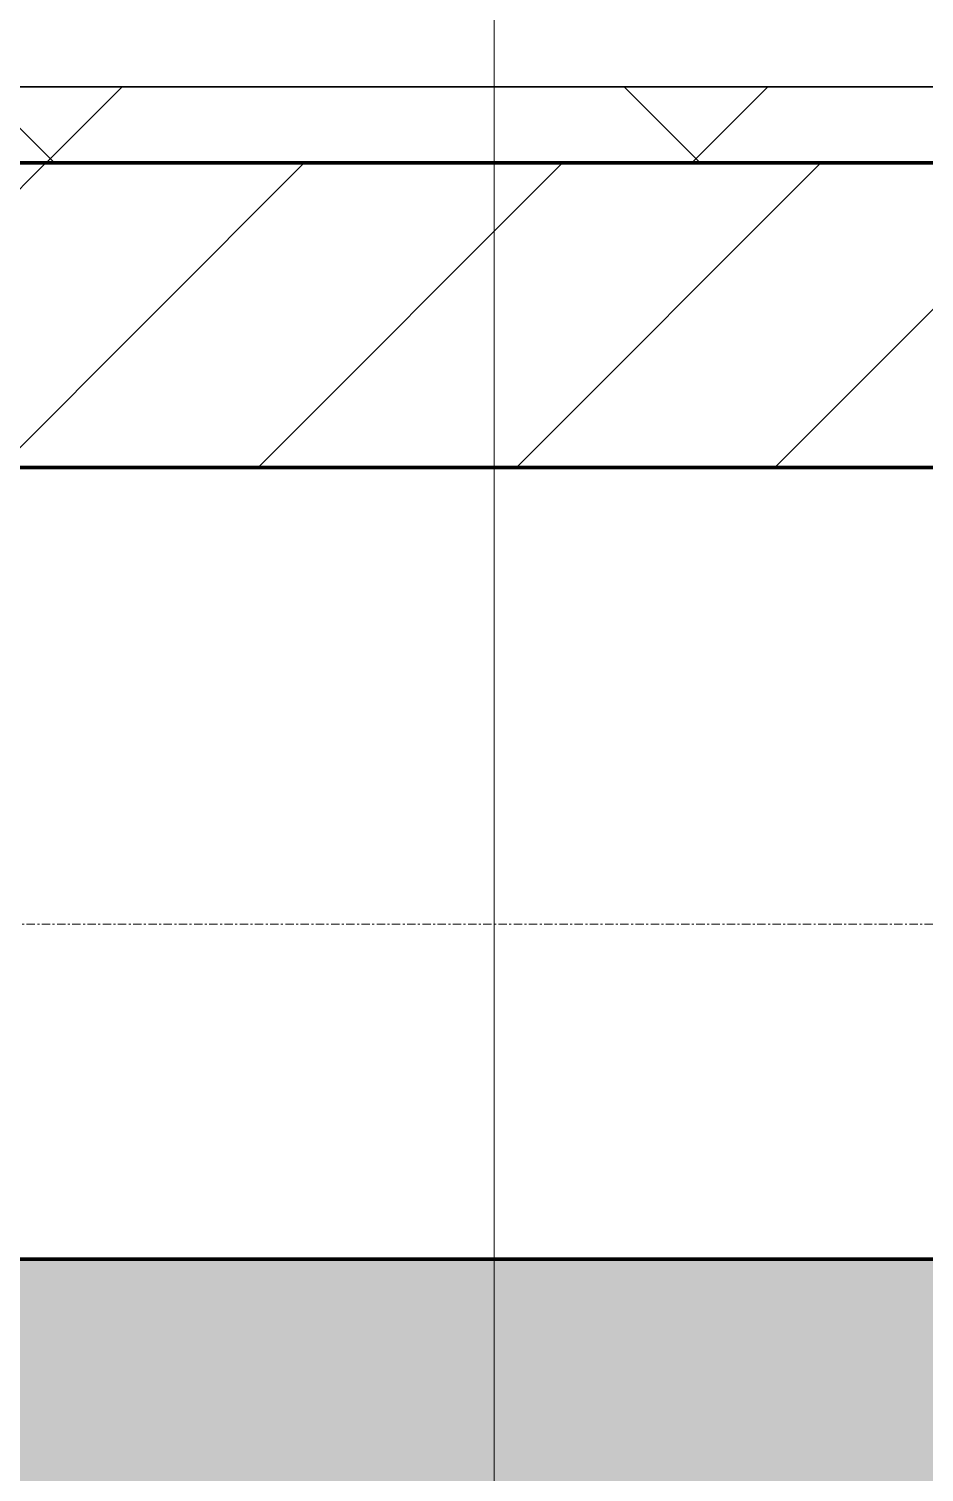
# Model space of a CAD drawing. Header units: millimetres. Extents: x -794334 to -714814, y -17806 to 22403.
# Drawn here: x -735263 to -734675, y -4681 to -3733 of the extents above; entities that cross this region are included whole.
import ezdxf
from ezdxf.xclip import XClip

# ---------------------------------------------------------------- set-up
doc = ezdxf.new("R2010")
doc.units = ezdxf.units.MM
doc.header["$XCLIPFRAME"] = 0
doc.linetypes.add('DPA_Grid _ Level 100', pattern=[10, 5.5, -1.6, 1.3, -1.6])
for name, color, linetype, lineweight in [('A-GLAZ-CURT', 2, 'Continuous', 9), ('A-WALL', 5, 'Continuous', 35), ('A-WALL-FNSH', 2, 'Continuous', 35), ('A-WALL-PATT', 1, 'Continuous', 35), ('G-ANNO-TEXT', 3, 'Continuous', 9), ('S-GRID', 251, 'Continuous', 9), ('WALL-E', 2, 'Continuous', 35)]:
    doc.layers.add(name, color=color, linetype=linetype, lineweight=lineweight)
doc.layers.add('A11_ALU.SOLID SHEET', color=2, linetype='Continuous')

# ---------------------------------------------------------------- blocks, each defined once
blk = doc.blocks.new('*U804')
at = {"layer": 'S-GRID', "linetype": 'DPA_Grid _ Level 100'}
blk.add_line((57942.91, -7900), (-14128.88, -7900), dxfattribs=at)
blk = doc.blocks.new('PPLS-PP19_Custom Tile Pattern - Custom Tile Pattern-V190-4252-01 ENLARGED CONCOURSE LEVEL - REFLECTED CEILING PLAN - SHEET 3')
at = {"layer": 'A-GLAZ-CURT'}
for p, q in [((-300, 0), (300, 0)), ((300, 0), (-300, 0)), ((195.99, 0), (213.31, 0)), ((213.31, 0), (195.99, 0)), ((230.06, 0), (300, 0)), ((-300, -50), (300, -50)), ((300, -50), (-300, -50))]:
    blk.add_line(p, q, dxfattribs=at)
at = {"layer": 'A-GLAZ-CURT', "flags": 128}
for points in [[(-187.54, 0), (-181.38, 0), (-175.58, 0), (-170.25, 0), (-165.64, 0), (-162.01, 0), (-159.53, 0), (-157.46, 0), (-154.52, 0), (-149.42, 0), (-141.84, 0), (-132.81, 0), (-126.08, 0)], [(-125.17, 0), (-128.55, 0), (-134.16, 0), (-140.03, 0), (-145.5, 0), (-150.63, 0), (-155.53, 0), (-160.27, 0), (-164.95, 0), (-169.65, 0), (-174.47, 0), (-179.49, 0), (-184.81, 0)]]:
    blk.add_lwpolyline(points, dxfattribs=at)
at = {"layer": 'A-GLAZ-CURT'}
for points, knots in [([(-152.67, 0), (-171.19, 0), (-210.79, 0), (-259.16, 0), (-286.64, 0), (-288.13, 0)], [-16636.165947, -16636.165947, -16636.165947, -16636.165947, -15131.813646, -13729.592194, -13649.517888, -13649.517888, -13649.517888, -13649.517888]), ([(-287.63, 0), (-276.6, 0), (-233.39, 0), (-174.61, 0), (-129.95, 0), (-110.8, 0), (-99.5, 0), (-91.46, 0)], [-5101.330845, -5101.330845, -5101.330845, -5101.330845, -4502.809032, -2700.551212, -1002.059161, -460.363443, 0, 0, 0, 0]), ([(-137.88, 0), (-140.56, 0), (-147.66, 0), (-147.69, 0), (-158.72, 0), (-174.02, 0), (-185.59, 0), (-209.77, 0), (-232.01, 0), (-255.22, 0), (-262.59, 0), (-264.9, 0), (-265.4, 0)], [-3187.727384, -3187.727384, -3187.727384, -3187.727384, -2919.378265, -2477.344047, -2237.412286, -2029.680487, -1755.085331, -1400.429864, -858.079193, -543.655514, -208.940337, 0, 0, 0, 0]), ([(-258.6, 0), (-257.91, 0), (-254.26, 0), (-241.25, 0), (-225.99, 0), (-213.1, 0), (-200.2, 0), (-185.8, 0), (-171.77, 0), (-158.7, 0), (-157.22, 0)], [-5722.54675, -5722.54675, -5722.54675, -5722.54675, -5657.471696, -5413.335975, -5017.494783, -4832.723979, -4666.091899, -4349.945572, -4000.813434, -3840.635403, -3840.635403, -3840.635403, -3840.635403]), ([(-133.82, 0), (-135.51, 0), (-137.8, 0), (-149.31, 0), (-162.01, 0), (-177.91, 0), (-199.46, 0), (-216.65, 0), (-231.26, 0), (-233.46, 0), (-234, 0)], [-2731.647847, -2731.647847, -2731.647847, -2731.647847, -2418.507304, -2308.929706, -2113.765672, -1763.376603, -1422.553702, -978.033455, -846.069444, -682.911962, -682.911962, -682.911962, -682.911962]), ([(-223.63, 0), (-219.39, 0), (-206.17, 0), (-188.58, 0), (-169.15, 0), (-158.19, 0), (-152.39, 0)], [-5463.295695, -5463.295695, -5463.295695, -5463.295695, -5161.076232, -4739.070012, -4465.409639, -4155.852383, -4155.852383, -4155.852383, -4155.852383]), ([(-84.51, 0), (-97.89, 0), (-119.98, 0), (-146.33, 0), (-152.39, 0)], [-18863.096635, -18863.096635, -18863.096635, -18863.096635, -17136.203329, -16643.855735, -16643.855735, -16643.855735, -16643.855735]), ([(-152.35, 0), (-151.03, 0), (-147.71, 0), (-143.57, 0), (-138.62, 0)], [-3494.978217, -3494.978217, -3494.978217, -3494.978217, -3371.022232, -3227.460399, -3227.460399, -3227.460399, -3227.460399]), ([(-152.01, 0), (-146.22, 0), (-136.84, 0), (-127.33, 0), (-124.19, 0), (-123.43, 0), (-123.28, 0)], [-4149.119819, -4149.119819, -4149.119819, -4149.119819, -3839.893365, -3647.167523, -3488.92562, -3439.852845, -3439.852845, -3439.852845, -3439.852845]), ([(-118.78, 0), (-121.86, 0), (-126.28, 0), (-136.96, 0), (-147.46, 0), (-150.03, 0), (-150.57, 0)], [-5938.474035, -5938.474035, -5938.474035, -5938.474035, -5700.061948, -5508.838257, -5298.784692, -5196.16478, -5196.16478, -5196.16478, -5196.16478]), ([(-150.34, 0), (-150.07, 0), (-147.75, 0), (-142.6, 0), (-127.26, 0), (-107.3, 0), (-94.27, 0), (-85.52, 0), (-84.52, 0)], [-4948.728362, -4948.728362, -4948.728362, -4948.728362, -4883.323924, -4440.880425, -4054.690705, -3793.097032, -3402.597032, -3352.065481, -3352.065481, -3352.065481, -3352.065481]), ([(-84.51, 0), (-92.56, 0), (-112.12, 0), (-130.52, 0), (-147.74, 0), (-149.07, 0)], [-7434.248897, -7434.248897, -7434.248897, -7434.248897, -7004.680444, -6449.282163, -6277.220794, -6277.220794, -6277.220794, -6277.220794]), ([(-148.23, 0), (-146.94, 0), (-140.15, 0), (-137.28, 0), (-133.93, 0), (-128.78, 0), (-126.5, 0)], [-6162.058746, -6162.058746, -6162.058746, -6162.058746, -6017.569127, -5560.701257, -5364.112219, -5231.017328, -5231.017328, -5231.017328, -5231.017328]), ([(-86.16, 0), (-91.37, 0), (-104.13, 0), (-122.65, 0), (-139.03, 0), (-146.11, 0), (-146.95, 0)], [-1681.3698, -1681.3698, -1681.3698, -1681.3698, -1374.161226, -945.742622, -741.901385, -489.130243, -489.130243, -489.130243, -489.130243]), ([(-146.69, 0), (-146.59, 0), (-145.49, 0), (-135.69, 0), (-128.29, 0), (-125.15, 0)], [-420.34245, -420.34245, -420.34245, -420.34245, -406.956646, -290.263673, 0, 0, 0, 0]), ([(-127.41, 0), (-131.63, 0), (-133.16, 0), (-134.09, 0), (-134.15, 0)], [-8540.990293, -8540.990293, -8540.990293, -8540.990293, -8266.114998, -8246.473386, -8246.473386, -8246.473386, -8246.473386]), ([(-134.15, 0), (-133.32, 0), (-130.31, 0), (-117.33, 0), (-97.23, 0), (-87.48, 0), (-85.19, 0)], [-7657.439573, -7657.439573, -7657.439573, -7657.439573, -7293.749979, -6839.55839, -6236.997189, -6037.596586, -6037.596586, -6037.596586, -6037.596586]), ([(-120.13, 0), (-120.14, 0), (-120.24, 0), (-121.3, 0), (-129.25, 0), (-133.82, 0)], [-2933.992132, -2933.992132, -2933.992132, -2933.992132, -2920.575025, -2840.280255, -2731.647847, -2731.647847, -2731.647847, -2731.647847]), ([(-113.43, 0), (-113.44, 0), (-113.96, 0), (-119.73, 0), (-125.43, 0), (-127.03, 0), (-127.41, 0)], [-328.499627, -328.499627, -328.499627, -328.499627, -282.672656, -98.539552, -24.539552, 0, 0, 0, 0]), ([(-126.5, 0), (-122.44, 0), (-108.71, 0), (-95.25, 0), (-86.1, 0), (-85.05, 0)], [-5231.017328, -5231.017328, -5231.017328, -5231.017328, -4994.692869, -4542.524482, -4483.729138, -4483.729138, -4483.729138, -4483.729138]), ([(-125.15, 0), (-124.93, 0), (-121.96, 0), (-113.01, 0), (-98.9, 0), (-90.41, 0), (-84.66, 0)], [-3362.7396, -3362.7396, -3362.7396, -3362.7396, -3342.215224, -3074.362186, -2902.289527, -2605.247022, -2605.247022, -2605.247022, -2605.247022]), ([(-122.08, 0), (-122.01, 0), (-121.69, 0), (-121.2, 0), (-120.88, 0)], [-3136.336417, -3136.336417, -3136.336417, -3136.336417, -3110.304437, -3035.164275, -3035.164275, -3035.164275, -3035.164275]), ([(-84.85, 0), (-92.14, 0), (-101.89, 0), (-114.02, 0), (-117.28, 0), (-118.78, 0)], [-618.591045, -618.591045, -618.591045, -618.591045, -229.489605, -116.330425, 0, 0, 0, 0]), ([(-117.74, 0), (-117.19, 0), (-114.78, 0), (-113.43, 0), (-113.43, 0)], [-821.249067, -821.249067, -821.249067, -821.249067, -394.672656, -330.879064, -330.879064, -330.879064, -330.879064]), ([(-36.62, 0), (-36.62, 0), (-40.35, 0), (-44.32, 0), (-58.97, 0), (-85.2, 0), (-107.61, 0), (-116.56, 0), (-117.56, 0)], [-4069.478503, -4069.478503, -4069.478503, -4069.478503, -3858.647035, -3538.256648, -2842.901703, -2193.204658, -1433.981041, -985.49888, -985.49888, -985.49888, -985.49888]), ([(-115.82, 0), (-114.96, 0), (-110.41, 0), (-98.16, 0), (-88.44, 0), (-84.53, 0)], [-5724.064692, -5724.064692, -5724.064692, -5724.064692, -5430.283136, -5103.229623, -4892.363698, -4892.363698, -4892.363698, -4892.363698]), ([(9.32, 0), (9.08, 0), (7.65, 0), (2.57, 0), (-12.23, 0), (-25.64, 0), (-40, 0), (-56.24, 0), (-75.59, 0), (-94, 0), (-112.01, 0), (-114.94, 0), (-115.63, 0)], [-2922.926651, -2922.926651, -2922.926651, -2922.926651, -2882.788014, -2720.818881, -2518.50168, -2125.455881, -1792.521578, -1466.981642, -1208.454564, -789.402658, -501.969187, -243.577221, -243.577221, -243.577221, -243.577221]), ([(-91.46, 0), (-90.09, 0), (-84.7, 0), (-77.43, 0), (-72.73, 0), (-72.64, 0), (-72.64, 0)], [-19832.387487, -19832.387487, -19832.387487, -19832.387487, -19753.885894, -19541.04734, -19478.625389, -19471.062469, -19471.062469, -19471.062469, -19471.062469]), ([(-63.96, 0), (-64.13, 0), (-72.5, 0), (-80.63, 0), (-86.16, 0)], [-2171.769325, -2171.769325, -2171.769325, -2171.769325, -2007.031671, -1681.3698, -1681.3698, -1681.3698, -1681.3698]), ([(-36.33, 0), (-36.43, 0), (-37.27, 0), (-45.02, 0), (-46.13, 0), (-60.59, 0), (-74.29, 0), (-82.35, 0), (-84.51, 0)], [-1855.773136, -1855.773136, -1855.773136, -1855.773136, -1810.870157, -1672.078046, -1405.135169, -1060.00838, -740.068933, -624.679543, -624.679543, -624.679543, -624.679543]), ([(-84.5, 0), (-76.22, 0), (-62.81, 0), (-54.4, 0), (-48.53, 0), (-30.79, 0), (-18.03, 0), (8.61, 0), (15.02, 0), (22.91, 0), (31, 0), (39.04, 0), (51.19, 0), (58.74, 0), (61.34, 0), (61.45, 0)], [-4473.57389, -4473.57389, -4473.57389, -4473.57389, -4008.285538, -3689.699207, -3546.54457, -3315.260113, -2864.387349, -2439.246196, -2084.094819, -1956.422387, -1818.904206, -1645.594513, -1443.202566, -1228.752106, -1120.932285, -1120.932285, -1120.932285, -1120.932285]), ([(-72.93, 0), (-75.51, 0), (-79.51, 0), (-83.94, 0), (-84.49, 0)], [-19442.345229, -19442.345229, -19442.345229, -19442.345229, -18935.241197, -18863.835505, -18863.835505, -18863.835505, -18863.835505]), ([(-84.49, 0), (-81.05, 0), (-72, 0), (-62.74, 0), (-60.36, 0), (-59.97, 0)], [-6016.919941, -6016.919941, -6016.919941, -6016.919941, -5713.340575, -5140.470607, -5006.787413, -5006.787413, -5006.787413, -5006.787413]), ([(-26.75, 0), (-27.82, 0), (-36.18, 0), (-53.55, 0), (-71.18, 0), (-82.92, 0), (-84.2, 0)], [-8718.362214, -8718.362214, -8718.362214, -8718.362214, -8532.293389, -8073.216054, -7508.296369, -7439.669089, -7439.669089, -7439.669089, -7439.669089]), ([(-83.89, 0), (-78.63, 0), (-71.46, 0), (-65.93, 0), (-65.07, 0)], [-2592.111775, -2592.111775, -2592.111775, -2592.111775, -2322.099534, -2241.8264, -2241.8264, -2241.8264, -2241.8264]), ([(-83.82, 0), (-79.95, 0), (-74.27, 0), (-68.41, 0), (-65.12, 0), (-63.63, 0)], [-3340.391645, -3340.391645, -3340.391645, -3340.391645, -3144.956779, -3050.982048, -2969.237017, -2969.237017, -2969.237017, -2969.237017]), ([(-83.37, 0), (-82.02, 0), (-66.92, 0), (-42.53, 0), (-12.78, 0), (4.23, 0), (9.64, 0), (10.14, 0), (10.18, 0)], [-4871.544419, -4871.544419, -4871.544419, -4871.544419, -4799.173296, -4065.652676, -3589.737505, -3285.047089, -3066.359526, -3044.715262, -3044.715262, -3044.715262, -3044.715262]), ([(-29.03, 0), (-33.97, 0), (-43.74, 0), (-56.37, 0), (-71.66, 0), (-77.83, 0), (-82.66, 0), (-83.28, 0), (-83.28, 0)], [-2680.714891, -2680.714891, -2680.714891, -2680.714891, -2413.671296, -2161.752162, -2006.592567, -1646.621388, -1424.436217, -1393.971743, -1393.971743, -1393.971743, -1393.971743]), ([(-83.28, 0), (-83.28, 0), (-82.91, 0), (-76.14, 0), (-62.97, 0), (-48.14, 0), (-36.49, 0), (-33.57, 0), (-29.94, 0), (-28.57, 0)], [-1393.4169, -1393.4169, -1393.4169, -1393.4169, -1353.722004, -1274.333717, -1073.56893, -651.549973, -296.515819, -83.513472, 0, 0, 0, 0]), ([(-66.39, 0), (-66.39, 0), (-63.63, 0), (-53.63, 0), (-34.42, 0), (-29.82, 0), (-29.19, 0)], [-2493.31794, -2493.31794, -2493.31794, -2493.31794, -2315.303971, -1809.437387, -963.711516, -666.19313, -666.19313, -666.19313, -666.19313]), ([(-16.64, 0), (-29.04, 0), (-48.83, 0), (-65.77, 0), (-66.37, 0), (-66.38, 0)], [-3649.324923, -3649.324923, -3649.324923, -3649.324923, -2981.410125, -2542.574734, -2498.224237, -2498.224237, -2498.224237, -2498.224237]), ([(-63.63, 0), (-61.49, 0), (-57.39, 0), (-54.49, 0), (-45.2, 0), (-40.79, 0), (-40.46, 0), (-40.44, 0)], [-2969.237017, -2969.237017, -2969.237017, -2969.237017, -2851.217951, -2734.127174, -2474.780881, -2410.990208, -2350.645972, -2350.645972, -2350.645972, -2350.645972]), ([(-58.83, 0), (-58.37, 0), (-57.29, 0), (-54.23, 0), (-46.33, 0), (-42.62, 0), (-41.76, 0)], [-4859.52896, -4859.52896, -4859.52896, -4859.52896, -4680.891996, -4469.85053, -4321.566175, -4270.495146, -4270.495146, -4270.495146, -4270.495146]), ([(-51.83, 0), (-51.83, 0), (-51.78, 0), (-47.4, 0), (-46.01, 0), (-40.22, 0), (-36.78, 0)], [-632.814994, -632.814994, -632.814994, -632.814994, -627.965721, -508.377888, -260.442412, 0, 0, 0, 0]), ([(50.25, 0), (45.19, 0), (36, 0), (24.07, 0), (12.82, 0), (-2.9, 0), (-20.62, 0), (-32.81, 0), (-44.85, 0), (-51.43, 0), (-51.79, 0)], [-2579.643523, -2579.643523, -2579.643523, -2579.643523, -2313.748533, -2106.613311, -1925.670641, -1617.263037, -1290.787923, -1039.307308, -819.71621, -644.910881, -644.910881, -644.910881, -644.910881]), ([(-41.76, 0), (-39.9, 0), (-37.72, 0), (-36.92, 0), (-36.77, 0)], [-4270.495146, -4270.495146, -4270.495146, -4270.495146, -4161.040818, -4106.245333, -4106.245333, -4106.245333, -4106.245333]), ([(-36.78, 0), (-32.43, 0), (-19.22, 0), (8.83, 0), (34.91, 0), (50.37, 0), (51.24, 0)], [-6191.144455, -6191.144455, -6191.144455, -6191.144455, -5862.463379, -5340.621928, -4573.028122, -4526.99862, -4526.99862, -4526.99862, -4526.99862]), ([(-36.29, 0), (-36.29, 0), (-34.66, 0), (-28.88, 0), (-26.95, 0), (-26.54, 0)], [-9150.272121, -9150.272121, -9150.272121, -9150.272121, -9057.163041, -8919.836787, -8834.607043, -8834.607043, -8834.607043, -8834.607043]), ([(-16.6, 0), (-18.62, 0), (-25.96, 0), (-34.76, 0), (-36.04, 0)], [-9522.380965, -9522.380965, -9522.380965, -9522.380965, -9424.652049, -9182.880979, -9182.880979, -9182.880979, -9182.880979]), ([(-33.34, 0), (-33.34, 0), (-32.93, 0), (-31.16, 0), (-30.52, 0)], [-2415.024266, -2415.024266, -2415.024266, -2415.024266, -2357.633367, -2323.618664, -2323.618664, -2323.618664, -2323.618664]), ([(50.45, 0), (47.49, 0), (38.62, 0), (24.74, 0), (2.64, 0), (-17.84, 0), (-30.57, 0), (-31.82, 0), (-32, 0)], [-4259.967552, -4259.967552, -4259.967552, -4259.967552, -4098.545751, -3766.694881, -3333.063701, -2994.501669, -2698.150104, -2614.070998, -2614.070998, -2614.070998, -2614.070998]), ([(-30.76, 0), (-30.73, 0), (-29.99, 0), (-23.47, 0), (-15.75, 0), (-15.19, 0)], [-54176.191683, -54176.191683, -54176.191683, -54176.191683, -54157.274271, -53749.15266, -53717.791567, -53717.791567, -53717.791567, -53717.791567]), ([(-30.52, 0), (-27.11, 0), (-17.83, 0), (5.99, 0), (22.06, 0), (37.44, 0), (45.92, 0), (57.76, 0), (64.47, 0), (72.74, 0), (75.22, 0), (76.03, 0), (76.21, 0)], [-2323.618664, -2323.618664, -2323.618664, -2323.618664, -2142.497158, -1716.209403, -1206.526904, -1089.329421, -901.315459, -753.071572, -495.328968, -421.953223, -334.951786, -290.452333, -290.452333, -290.452333, -290.452333]), ([(-17.68, 0), (-18.14, 0), (-20.79, 0), (-25.97, 0), (-29.52, 0), (-30.21, 0)], [-54863.791857, -54863.791857, -54863.791857, -54863.791857, -54789.006179, -54461.685999, -54290.791712, -54290.791712, -54290.791712, -54290.791712]), ([(8.33, 0), (8.19, 0), (7.18, 0), (0.32, 0), (-13.89, 0), (-24.92, 0), (-29.03, 0)], [-3574.286521, -3574.286521, -3574.286521, -3574.286521, -3526.962355, -3285.499107, -2903.012179, -2680.714891, -2680.714891, -2680.714891, -2680.714891]), ([(-28.98, 0), (-28.66, 0), (-27.39, 0), (-24.45, 0), (-22.56, 0)], [-166.548282, -166.548282, -166.548282, -166.548282, -102.06493, 0, 0, 0, 0]), ([(-28.57, 0), (-26.93, 0), (-22.69, 0), (-19.21, 0), (-17.54, 0)], [-5361.429781, -5361.429781, -5361.429781, -5361.429781, -5261.36855, -5162.858308, -5162.858308, -5162.858308, -5162.858308]), ([(-16.64, 0), (-15.04, 0), (-9.09, 0), (2.08, 0), (13.15, 0), (21.24, 0), (24.62, 0), (24.72, 0), (24.72, 0)], [-5145.085971, -5145.085971, -5145.085971, -5145.085971, -5050.479954, -4785.90057, -4596.498881, -4445.288762, -4384.376941, -4376.041937, -4376.041937, -4376.041937, -4376.041937]), ([(-16.02, 0), (-15.84, 0), (-14.88, 0), (-11.36, 0), (-7.66, 0), (-6.6, 0), (-6.44, 0)], [-56353.592234, -56353.592234, -56353.592234, -56353.592234, -56344.022017, -56303.229861, -56166.290093, -56124.392176, -56124.392176, -56124.392176, -56124.392176]), ([(30.82, 0), (29.27, 0), (20.14, 0), (5.26, 0), (-8.81, 0), (-16, 0)], [-10462.034656, -10462.034656, -10462.034656, -10462.034656, -10363.088938, -9884.23066, -9532.07602, -9532.07602, -9532.07602, -9532.07602]), ([(31.18, 0), (25.97, 0), (11.99, 0), (-3.89, 0), (-14.31, 0), (-15.82, 0)], [-4496.803627, -4496.803627, -4496.803627, -4496.803627, -4222.080604, -3745.412743, -3664.062215, -3664.062215, -3664.062215, -3664.062215]), ([(-15.19, 0), (-13.07, 0), (7.48, 0), (42.82, 0), (81.9, 0), (107.18, 0), (118.18, 0)], [-461.142613, -461.142613, -461.142613, -461.142613, -429.606584, -390.253598, -346.313304, -311.894639, -311.894639, -311.894639, -311.894639]), ([(-6.54, 0), (-6.73, 0), (-7.2, 0), (-7.6, 0), (-7.79, 0)], [-56009.792147, -56009.792147, -56009.792147, -56009.792147, -55949.290093, -55895.192118, -55895.192118, -55895.192118, -55895.192118]), ([(-2.63, 0), (-2.47, 0), (-1.22, 0), (4.92, 0), (15.97, 0), (22.54, 0), (24.49, 0)], [-226.825321, -226.825321, -226.825321, -226.825321, -220.269177, -206.416616, -198.214427, -187.717507, -187.717507, -187.717507, -187.717507]), ([(103.09, 0), (101.08, 0), (86.31, 0), (63.34, 0), (35.84, 0), (12, 0), (3.08, 0), (-1.67, 0), (-2.25, 0)], [-375.435014, -375.435014, -375.435014, -375.435014, -369.147452, -330.153101, -307.516438, -285.83788, -246.234814, -234.646884, -234.646884, -234.646884, -234.646884]), ([(24.69, 0), (24.54, 0), (20.99, 0), (15.48, 0), (10.8, 0), (9.63, 0)], [-4368.572414, -4368.572414, -4368.572414, -4368.572414, -4306.476363, -4080.000647, -3772.857994, -3772.857994, -3772.857994, -3772.857994]), ([(18.16, 0), (19.15, 0), (24.25, 0), (25.66, 0), (26.12, 0)], [-5700.113719, -5700.113719, -5700.113719, -5700.113719, -5554.232259, -5302.431367, -5302.431367, -5302.431367, -5302.431367]), ([(51.24, 0), (48.29, 0), (42.9, 0), (29.53, 0), (20.67, 0), (18.85, 0), (18.16, 0)], [-6511.548117, -6511.548117, -6511.548117, -6511.548117, -6314.283804, -6135.05769, -5972.647715, -5832.674503, -5832.674503, -5832.674503, -5832.674503]), ([(27.44, 0), (27.9, 0), (29.54, 0), (37.61, 0), (45.69, 0), (51.22, 0)], [-5037.309798, -5037.309798, -5037.309798, -5037.309798, -4887.603822, -4705.298446, -4390.435061, -4390.435061, -4390.435061, -4390.435061]), ([(27.89, 0), (29.09, 0), (33.4, 0), (42.99, 0), (49.27, 0), (50.12, 0)], [-147.777612, -147.777612, -147.777612, -147.777612, -135.792042, -118.513713, -115.825696, -115.825696, -115.825696, -115.825696]), ([(51.17, 0), (49.96, 0), (43.96, 0), (36.46, 0), (30.82, 0)], [-498.192126, -498.192126, -498.192126, -498.192126, -360.610861, 0, 0, 0, 0]), ([(136.44, 0), (121.66, 0), (86.93, 0), (51.16, 0), (31.18, 0)], [-106.750556, -106.750556, -106.750556, -106.750556, -59.610984, 0, 0, 0, 0]), ([(168.37, 0), (167.68, 0), (162.47, 0), (147.02, 0), (109.77, 0), (76.86, 0), (57.82, 0), (46.51, 0), (41.18, 0), (36.02, 0), (35.54, 0), (35.54, 0)], [-543.375029, -543.375029, -543.375029, -543.375029, -530.793311, -458.593899, -401.860199, -357.622665, -341.267687, -334.000314, -326.15566, -319.318397, -317.489778, -317.489778, -317.489778, -317.489778]), ([(36.29, 0), (37.77, 0), (43.72, 0), (48.41, 0), (50.21, 0)], [-314.598523, -314.598523, -314.598523, -314.598523, -305.899624, -299.838748, -299.838748, -299.838748, -299.838748]), ([(51.23, 0), (56.56, 0), (73.32, 0), (98.43, 0), (112.47, 0), (119.08, 0)], [-114.648916, -114.648916, -114.648916, -114.648916, -97.899267, -63.759246, -44.992539, -44.992539, -44.992539, -44.992539]), ([(70.61, 0), (66.16, 0), (59.12, 0), (52.2, 0), (51.24, 0)], [-4647.237329, -4647.237329, -4647.237329, -4647.237329, -4326.416877, -4274.140668, -4274.140668, -4274.140668, -4274.140668]), ([(76.63, 0), (74.8, 0), (67.65, 0), (58.64, 0), (51.96, 0), (51.25, 0)], [-3095.572228, -3095.572228, -3095.572228, -3095.572228, -2950.589685, -2634.532728, -2597.24728, -2597.24728, -2597.24728, -2597.24728]), ([(53.18, 0), (53.06, 0), (52.68, 0), (51.83, 0), (51.29, 0)], [-622.740158, -622.740158, -622.740158, -622.740158, -566.066452, -502.627831, -502.627831, -502.627831, -502.627831]), ([(51.3, 0), (54.58, 0), (66.84, 0), (93.35, 0), (111.53, 0), (118.92, 0)], [-298.581748, -298.581748, -298.581748, -298.581748, -287.17622, -249.500363, -203.900213, -203.900213, -203.900213, -203.900213]), ([(114.39, 0), (114.2, 0), (112.08, 0), (105.42, 0), (92.38, 0), (85.59, 0), (74.4, 0), (62.26, 0), (55.34, 0), (52.01, 0), (51.57, 0)], [-8148.58938, -8148.58938, -8148.58938, -8148.58938, -8105.191388, -7723.759874, -7531.75727, -7135.649961, -6924.452779, -6738.82075, -6548.303034, -6518.871504, -6518.871504, -6518.871504, -6518.871504]), ([(51.96, 0), (59.92, 0), (71.85, 0), (82.12, 0), (83.66, 0)], [-4514.376165, -4514.376165, -4514.376165, -4514.376165, -4094.177415, -3869.465285, -3869.465285, -3869.465285, -3869.465285]), ([(52.06, 0), (52.43, 0), (59.78, 0), (71.67, 0), (84.83, 0), (86.01, 0), (92.51, 0), (94.33, 0)], [-4374.505878, -4374.505878, -4374.505878, -4374.505878, -4353.683244, -3960.84581, -3759.045785, -3336.541051, -2783.776468, -2783.776468, -2783.776468, -2783.776468]), ([(61.47, 0), (61.47, 0), (61.21, 0), (54.61, 0), (53.71, 0), (53.56, 0)], [-1113.311073, -1113.311073, -1113.311073, -1113.311073, -1096.402191, -891.204116, -747.28819, -747.28819, -747.28819, -747.28819]), ([(76.22, 0), (75.58, 0), (73.64, 0), (71.05, 0), (70.61, 0)], [-193.634889, -193.634889, -193.634889, -193.634889, -31.537676, 0, 0, 0, 0]), ([(94.4, 0), (94.4, 0), (94.64, 0), (99.11, 0), (108.7, 0), (115.1, 0), (118.63, 0)], [-2348.345796, -2348.345796, -2348.345796, -2348.345796, -2310.419338, -2233.599744, -2052.234781, -1855.850978, -1855.850978, -1855.850978, -1855.850978]), ([(119.17, 0), (118.4, 0), (113.75, 0), (108.04, 0), (103.09, 0)], [-18.824802, -18.824802, -18.824802, -18.824802, -15.488593, 0, 0, 0, 0]), ([(119.01, 0), (116.92, 0), (113.99, 0), (111.98, 0), (105.66, 0), (105.23, 0), (105.23, 0)], [-9402.558398, -9402.558398, -9402.558398, -9402.558398, -9220.200448, -9012.77275, -8966.157302, -8929.495943, -8929.495943, -8929.495943, -8929.495943]), ([(105.26, 0), (105.52, 0), (111.01, 0), (112.65, 0), (113.59, 0)], [-8920.561005, -8920.561005, -8920.561005, -8920.561005, -8814.835624, -8577.462505, -8577.462505, -8577.462505, -8577.462505]), ([(119.1, 0), (119.17, 0), (124.89, 0), (139.94, 0), (163.31, 0), (185.23, 0), (193.62, 0), (194.69, 0), (194.79, 0)], [-1847.066398, -1847.066398, -1847.066398, -1847.066398, -1843.028543, -1530.39897, -1095.004608, -529.74427, -295.064701, -265.121568, -265.121568, -265.121568, -265.121568]), ([(119.12, 0), (125.37, 0), (131.83, 0), (138.28, 0), (138.53, 0)], [-310.919356, -310.919356, -310.919356, -310.919356, -291.370682, -290.5735, -290.5735, -290.5735, -290.5735]), ([(119.13, 0), (120.53, 0), (128.22, 0), (132.42, 0), (134.6, 0)], [-203.468468, -203.468468, -203.468468, -203.468468, -194.761443, -152.241002, -152.241002, -152.241002, -152.241002]), ([(129.02, 0), (129.02, 0), (124.41, 0), (122.82, 0), (120.54, 0), (119.93, 0)], [-35.386604, -35.386604, -35.386604, -35.386604, -31.430235, -22.807238, -19.969948, -19.969948, -19.969948, -19.969948]), ([(157.9, 0), (156.77, 0), (151.67, 0), (143.29, 0), (134.04, 0), (126.24, 0), (122.19, 0), (120.43, 0), (120.2, 0)], [-10292.955006, -10292.955006, -10292.955006, -10292.955006, -10098.273015, -9847.788484, -9677.714971, -9567.007022, -9453.21225, -9435.208756, -9435.208756, -9435.208756, -9435.208756]), ([(120.21, 0), (121.98, 0), (125.09, 0), (128.63, 0), (128.95, 0)], [-43.933885, -43.933885, -43.933885, -43.933885, -39.050993, -35.895543, -35.895543, -35.895543, -35.895543]), ([(128.58, 0), (128.8, 0), (130.16, 0), (139.26, 0), (152.67, 0), (161.24, 0), (162.19, 0), (162.75, 0)], [-633.326174, -633.326174, -633.326174, -633.326174, -627.736123, -618.981161, -602.094757, -592.980799, -581.414464, -581.414464, -581.414464, -581.414464]), ([(137.1, 0), (136, 0), (133.64, 0), (129.87, 0), (129.11, 0)], [-670.405967, -670.405967, -670.405967, -670.405967, -651.020627, -640.742133, -640.742133, -640.742133, -640.742133]), ([(193.8, 0), (193.33, 0), (190.11, 0), (183.13, 0), (171, 0), (161.95, 0), (161.28, 0), (158.35, 0), (157.85, 0), (157.77, 0)], [-11665.349007, -11665.349007, -11665.349007, -11665.349007, -11565.880756, -11105.624034, -10839.086983, -10768.332124, -10666.779182, -10580.760289, -10550.278881, -10550.278881, -10550.278881, -10550.278881]), ([(253.89, 0), (236.94, 0), (205.64, 0), (177.41, 0), (159.34, 0), (158.33, 0), (158.3, 0)], [-238.995951, -238.995951, -238.995951, -238.995951, -187.987675, -143.776725, -129.632772, -123.352749, -123.352749, -123.352749, -123.352749]), ([(159.07, 0), (159.13, 0), (160.84, 0), (165.21, 0), (174.15, 0), (185.98, 0), (208.82, 0), (219.42, 0), (230.06, 0)], [-115.643202, -115.643202, -115.643202, -115.643202, -114.681583, -87.660824, -65.295536, -41.623857, -24.459831, 0, 0, 0, 0]), ([(162.75, 0), (165.4, 0), (170.91, 0), (172.61, 0), (172.61, 0)], [-111.264224, -111.264224, -111.264224, -111.264224, -56.742688, -19.085662, -19.085662, -19.085662, -19.085662]), ([(247.1, 0), (246.76, 0), (245.04, 0), (238.34, 0), (226.56, 0), (221.1, 0), (200.27, 0), (182.99, 0), (174.27, 0), (169.67, 0), (168.99, 0)], [-9649.085549, -9649.085549, -9649.085549, -9649.085549, -9581.591397, -9406.094246, -9221.510254, -9016.44624, -8717.832359, -8253.978395, -8152.463617, -8069.855175, -8069.855175, -8069.855175, -8069.855175]), ([(215.22, 0), (214.62, 0), (210.55, 0), (203.98, 0), (187.54, 0), (175.3, 0), (169.49, 0)], [-203.825446, -203.825446, -203.825446, -203.825446, -198.527383, -184.406837, -162.427601, -142.916156, -142.916156, -142.916156, -142.916156]), ([(171.51, 0), (176.48, 0), (193.23, 0), (201.73, 0), (208.81, 0), (213.9, 0), (241.96, 0), (266.73, 0), (281.71, 0), (291.71, 0), (296.52, 0), (297.86, 0), (298.09, 0)], [-7971.819559, -7971.819559, -7971.819559, -7971.819559, -7784.112253, -7606.717214, -7289.299508, -7042.621073, -6582.165592, -6068.460911, -5766.029927, -5566.724884, -5280.360606, -5199.253518, -5199.253518, -5199.253518, -5199.253518]), ([(172.07, 0), (177.66, 0), (187.87, 0), (201.08, 0), (207.47, 0), (213.96, 0), (215.11, 0)], [-255.364076, -255.364076, -255.364076, -255.364076, -237.955587, -223.92608, -215.862851, -208.75215, -208.75215, -208.75215, -208.75215]), ([(300, 0), (288.22, 0), (262, 0), (230.43, 0), (219.94, 0), (219.02, 0)], [-12528.858583, -12528.858583, -12528.858583, -12528.858583, -11905.454923, -11162.864862, -10856.732305, -10856.732305, -10856.732305, -10856.732305]), ([(219.9, 0), (220.86, 0), (227.84, 0), (242.06, 0), (246.54, 0), (246.96, 0)], [-10670.940496, -10670.940496, -10670.940496, -10670.940496, -10511.382485, -9925.173265, -9834.877357, -9834.877357, -9834.877357, -9834.877357]), ([(300, 0), (286.53, 0), (271.49, 0), (256.43, 0), (254.87, 0)], [-285.253232, -285.253232, -285.253232, -285.253232, -244.693688, -239.983818, -239.983818, -239.983818, -239.983818]), ([(284.76, 0), (284.76, 0), (285.09, 0), (287.47, 0), (293.59, 0), (297.76, 0), (300, 0)], [-4110.630118, -4110.630118, -4110.630118, -4110.630118, -4053.389046, -3959.664717, -3862.421465, -3746.95702, -3746.95702, -3746.95702, -3746.95702]), ([(297.38, 0), (295.84, 0), (291.62, 0), (285.38, 0), (284.87, 0)], [-4803.172655, -4803.172655, -4803.172655, -4803.172655, -4358.271401, -4143.037883, -4143.037883, -4143.037883, -4143.037883])]:
    blk.add_open_spline(points, degree=3, knots=knots, dxfattribs=at)
for points in [[(-39.84, 0), (-39.08, 0), (-38.11, 0), (-37.36, 0)], [(-22.56, 0), (-20.64, 0), (-18.62, 0), (-16.64, 0)], [(-13, 0), (-13.74, 0), (-14.64, 0), (-15.78, 0)], [(24.49, 0), (25.23, 0), (25.72, 0), (26.04, 0)], [(80.35, 0), (79.57, 0), (78.27, 0), (76.63, 0)], [(84.06, 0), (83.48, 0), (82.41, 0), (81.72, 0)], [(168.74, 0), (168.74, 0), (169.81, 0), (171.51, 0)], [(195.11, 0), (194.91, 0), (194.44, 0), (193.8, 0)]]:
    blk.add_open_spline(points, degree=3, dxfattribs=at)
blk = doc.blocks.new('PPLS-PP19_Custom Tile Pattern - Custom Tile Pattern-V191-4252-01 ENLARGED CONCOURSE LEVEL - REFLECTED CEILING PLAN - SHEET 3')
at = {"layer": 'A-GLAZ-CURT'}
for p, q in [((-300, 0), (300, 0)), ((300, 0), (-300, 0)), ((-293.07, 0), (-275.75, 0)), ((-275.75, 0), (-293.07, 0)), ((-222.32, 0), (-209.35, 0)), ((-209.35, 0), (-222.32, 0)), ((-208.66, 0), (-205, 0)), ((-205, 0), (-208.66, 0)), ((-300, -50), (300, -50)), ((300, -50), (-300, -50))]:
    blk.add_line(p, q, dxfattribs=at)
at = {"layer": 'A-GLAZ-CURT', "flags": 128}
for points in [[(-300, 0), (-291.56, 0), (-283.3, 0), (-275.2, 0), (-267.26, 0), (-259.45, 0), (-251.77, 0), (-244.2, 0), (-236.74, 0), (-229.36, 0), (-222.06, 0), (-214.83, 0), (-207.71, 0), (-200.76, 0), (-194.02, 0)], [(-209.37, 0), (-215.73, 0), (-222.63, 0), (-229.72, 0), (-236.97, 0), (-244.39, 0), (-251.96, 0), (-259.67, 0), (-267.51, 0), (-275.48, 0), (-283.55, 0), (-291.73, 0), (-300, 0)], [(-125.17, 0), (-128.55, 0), (-134.16, 0), (-140.03, 0), (-145.5, 0), (-150.63, 0), (-155.53, 0), (-160.27, 0), (-164.95, 0), (-169.65, 0), (-174.47, 0), (-179.49, 0), (-184.81, 0), (-190.44, 0), (-196.37, 0), (-202.58, 0), (-209.04, 0)]]:
    blk.add_lwpolyline(points, dxfattribs=at)
at = {"layer": 'A-GLAZ-CURT'}
for points, knots in [([(-300, 0), (-284.65, 0), (-236.57, 0), (-174.61, 0), (-129.95, 0), (-110.8, 0), (-99.5, 0), (-91.46, 0)], [-5323.127839, -5323.127839, -5323.127839, -5323.127839, -4502.809032, -2700.551212, -1002.059161, -460.363443, 0, 0, 0, 0]), ([(-142.16, 0), (-163.35, 0), (-206.08, 0), (-262.56, 0), (-294.48, 0), (-300, 0)], [-16926.731542, -16926.731542, -16926.731542, -16926.731542, -15131.813646, -13729.592194, -13439.944408, -13439.944408, -13439.944408, -13439.944408]), ([(-209.81, 0), (-218.94, 0), (-233.42, 0), (-255.22, 0), (-262.59, 0), (-264.9, 0), (-265.4, 0)], [-1328.219744, -1328.219744, -1328.219744, -1328.219744, -858.079193, -543.655514, -208.940337, 0, 0, 0, 0]), ([(-258.6, 0), (-257.91, 0), (-254.26, 0), (-241.25, 0), (-225.99, 0), (-214.98, 0), (-210.46, 0), (-209.38, 0)], [-5722.54675, -5722.54675, -5722.54675, -5722.54675, -5657.471696, -5413.335975, -5017.494783, -4832.723979, -4775.35519, -4775.35519, -4775.35519, -4775.35519]), ([(-133.82, 0), (-135.51, 0), (-137.8, 0), (-149.31, 0), (-162.01, 0), (-177.91, 0), (-199.46, 0), (-216.65, 0), (-231.26, 0), (-233.46, 0), (-234, 0)], [-2731.647847, -2731.647847, -2731.647847, -2731.647847, -2418.507304, -2308.929706, -2113.765672, -1763.376603, -1422.553702, -978.033455, -846.069444, -682.911962, -682.911962, -682.911962, -682.911962]), ([(-233.49, 0), (-233.44, 0), (-232.38, 0), (-230.74, 0), (-225.3, 0), (-223.63, 0)], [-455.274641, -455.274641, -455.274641, -455.274641, -440.605512, -119.536984, 0, 0, 0, 0]), ([(-141.74, 0), (-142.97, 0), (-147.67, 0), (-147.69, 0), (-158.72, 0), (-174.02, 0), (-185.59, 0), (-199.91, 0), (-208.12, 0), (-209.38, 0)], [-3054.90541, -3054.90541, -3054.90541, -3054.90541, -2919.378265, -2477.344047, -2237.412286, -2029.680487, -1755.085331, -1400.429864, -1335.630139, -1335.630139, -1335.630139, -1335.630139]), ([(-208.65, 0), (-206.83, 0), (-198.98, 0), (-185.8, 0), (-171.77, 0), (-158.7, 0), (-157.22, 0)], [-4762.3879, -4762.3879, -4762.3879, -4762.3879, -4666.091899, -4349.945572, -4000.813434, -3840.635403, -3840.635403, -3840.635403, -3840.635403]), ([(-208.44, 0), (-200.84, 0), (-188.58, 0), (-169.02, 0), (-154.35, 0), (-144.86, 0), (-141.49, 0)], [-5161.076232, -5161.076232, -5161.076232, -5161.076232, -4739.070012, -4465.409639, -4149.119819, -3958.19704, -3958.19704, -3958.19704, -3958.19704])]:
    blk.add_open_spline(points, degree=3, knots=knots, dxfattribs=at)
blk.add_open_spline([(-223.63, 0), (-219.63, 0), (-214.51, 0), (-209.38, 0)], degree=3, dxfattribs=at)
blk = doc.blocks.new('*U1029')
at = {"layer": 'A-GLAZ-CURT'}
for name, p in [('PPLS-PP19_Custom Tile Pattern - Custom Tile Pattern-V190-4252-01 ENLARGED CONCOURSE LEVEL - REFLECTED CEILING PLAN - SHEET 3', (43802.37, -7350)), ('PPLS-PP19_Custom Tile Pattern - Custom Tile Pattern-V191-4252-01 ENLARGED CONCOURSE LEVEL - REFLECTED CEILING PLAN - SHEET 3', (44402.37, -7350))]:
    blk.add_blockref(name, p, dxfattribs=at)
blk = doc.blocks.new('*U1630')
blk.add_lwpolyline([(22690, -750), (19166.45, -750), (19116.45, -700), (18966.44, -550), (-101025.39, -550), (-101025.39, -6704.96), (-96300, -6704.96), (-96300, -7350), (-94497.63, -7350), (17250, -7350), (17250, -6849.96), (18300, -6849.96), (22690, -6849.96)], close=True)

msp = doc.modelspace()

# ---------------------------------------------------------------- hatches: boundary and pattern name
at = {"layer": 'A-WALL-PATT', "lineweight": 9}
h = msp.add_hatch(dxfattribs=at)
h.set_pattern_fill('FP_1', color=256, style=0, pattern_type=2)
h.set_pattern_definition([(50, (0, 0), (728.7365, -63.7558), [76.2, -838.2]), (355, (0, 0), (-140.9716, 764.2276), [60.96, -670.56]), (100.451, (60.7, -5.3), (587.77, 700.46675), [64.76, -712.36]), (46.184, (0, 203.2), (1084.3162, -168.171), [114.3, -1257.3]), (96.636, (90.4, 189.2), (949.6099, 989.7098), [97.14, -1068.54]), (351.184, (0, 203.2), (949.6206, 989.7012), [91.44, -1005.84]), (21, (101.6, 152.4), (606.45787, -409.06057), [76.2, -838.2]), (326, (101.6, 152.4), (247.20834, 736.7529), [60.96, -670.56]), (71.451, (152.14, 118.3), (853.66825, 327.6855), [64.76, -712.36]), (37.5, (0, 0), (12.35469, 338.22012), [33.528, -628.904, 33.528, -647.192, -673.1]), (37.5, (0, 0), (12.35469, 338.22012), [-1343.152, 33.528, -639.572]), (7.5, (0, 0), (267.27887, 400.72213), [33.528, -354.584, 33.528, -613.664, -256.54]), (7.5, (0, 0), (267.27887, 400.72213), [-1035.304, 33.528, -223.012]), (327.5, (-226.57, 0), (542.36333, -22.91534), [33.528, -220.472, 33.528, -758.952, -1051.56]), (327.5, (-226.57, 0), (542.36333, -22.91534), [-1046.48, 33.528, -1018.032]), (317.5, (-328.17, 0), (592.51696, 101.7071), [33.528, -296.672, 33.528, -492.76, -746.76]), (317.5, (-328.17, 0), (592.51696, 101.7071), [-856.488, 33.528, -713.232])])
h.paths.add_polyline_path([(-720978.37, -6040.98), (-720978.37, -4540.98), (-790483.7, -4540.98), (-790483.7, -6040.98), (-725322.45, -6040.98)])

# ---------------------------------------------------------------- linework, layer by layer
at = {"layer": 'A-WALL', "color": 7, "lineweight": 70}
msp.add_line((-790483.7, -4540.98), (-727382.37, -4540.98), dxfattribs=at)

# ---------------------------------------------------------------- block references
at = {"layer": 'A11_ALU.SOLID SHEET'}
ref = msp.add_blockref('*U1630', (-744681.24, 3579.02), dxfattribs=at)
XClip(ref).set_block_clipping_path([(-45802.4668593339, -9620.0029952967), (23702.8690583039, 10334.9999958097)])

# ---------------------------------------------------------------- next in the draw order: hatches: boundary and pattern name
at = {"layer": 'A-WALL-PATT', "lineweight": 9}
h = msp.add_hatch(dxfattribs=at)
h.set_pattern_fill('FP_5', color=256, style=0, pattern_type=2)
h.set_pattern_definition([(45, (0, 0), (-212.13203, 212.13203), []), (135, (0, 0), (-212.13203, -212.13203), [])])
h.paths.add_polyline_path([(-727630.24, -3820.98), (-727382.37, -3820.98), (-727382.37, -3770.98), (-790483.7, -3770.98), (-790483.7, -3820.98), (-727766, -3820.98)])
h = msp.add_hatch(dxfattribs=at)
h.set_pattern_fill('FP_2', color=256, style=0, pattern_type=2)
h.set_pattern_definition([(45, (0, 0), (-84.852814, 84.852814), [])])
h.paths.add_polyline_path([(-727382.37, -4020.98), (-727382.37, -3820.98), (-790483.7, -3820.98), (-790483.7, -4020.98), (-727494.49, -4020.98)])

# ---------------------------------------------------------------- next in the draw order: linework, layer by layer
at = {"layer": 'A-WALL', "color": 7, "lineweight": 70}
for p, q in [((-737180, -3820.98), (-734780, -3820.98)), ((-734780, -3820.98), (-737180, -3820.98)), ((-734780, -3820.98), (-733580, -3820.98)), ((-733580, -3820.98), (-734780, -3820.98)), ((-734780, -4020.98), (-737180, -4020.98)), ((-733580, -4020.98), (-734780, -4020.98))]:
    msp.add_line(p, q, dxfattribs=at)
at = {"layer": 'A-WALL-FNSH', "color": 250}
for p, q in [((-737180, -3770.98), (-734780, -3770.98)), ((-734780, -3770.98), (-733580, -3770.98))]:
    msp.add_line(p, q, dxfattribs=at)
at = {"layer": 'G-ANNO-TEXT', "color": 10}
msp.add_line((-734957.79, -3412.65), (-734957.79, -11348.38), dxfattribs=at)
at = {"layer": 'WALL-E'}
for p, q in [((-727382.37, -4020.98), (-790483.7, -4020.98)), ((-790483.7, -4020.98), (-727382.37, -4020.98))]:
    msp.add_line(p, q, dxfattribs=at)

# ---------------------------------------------------------------- next in the draw order: block references
for name in ['*U804', '*U1029']:
    msp.add_blockref(name, (-778882.37, 3579.02))

doc.saveas('drawing.dxf')
